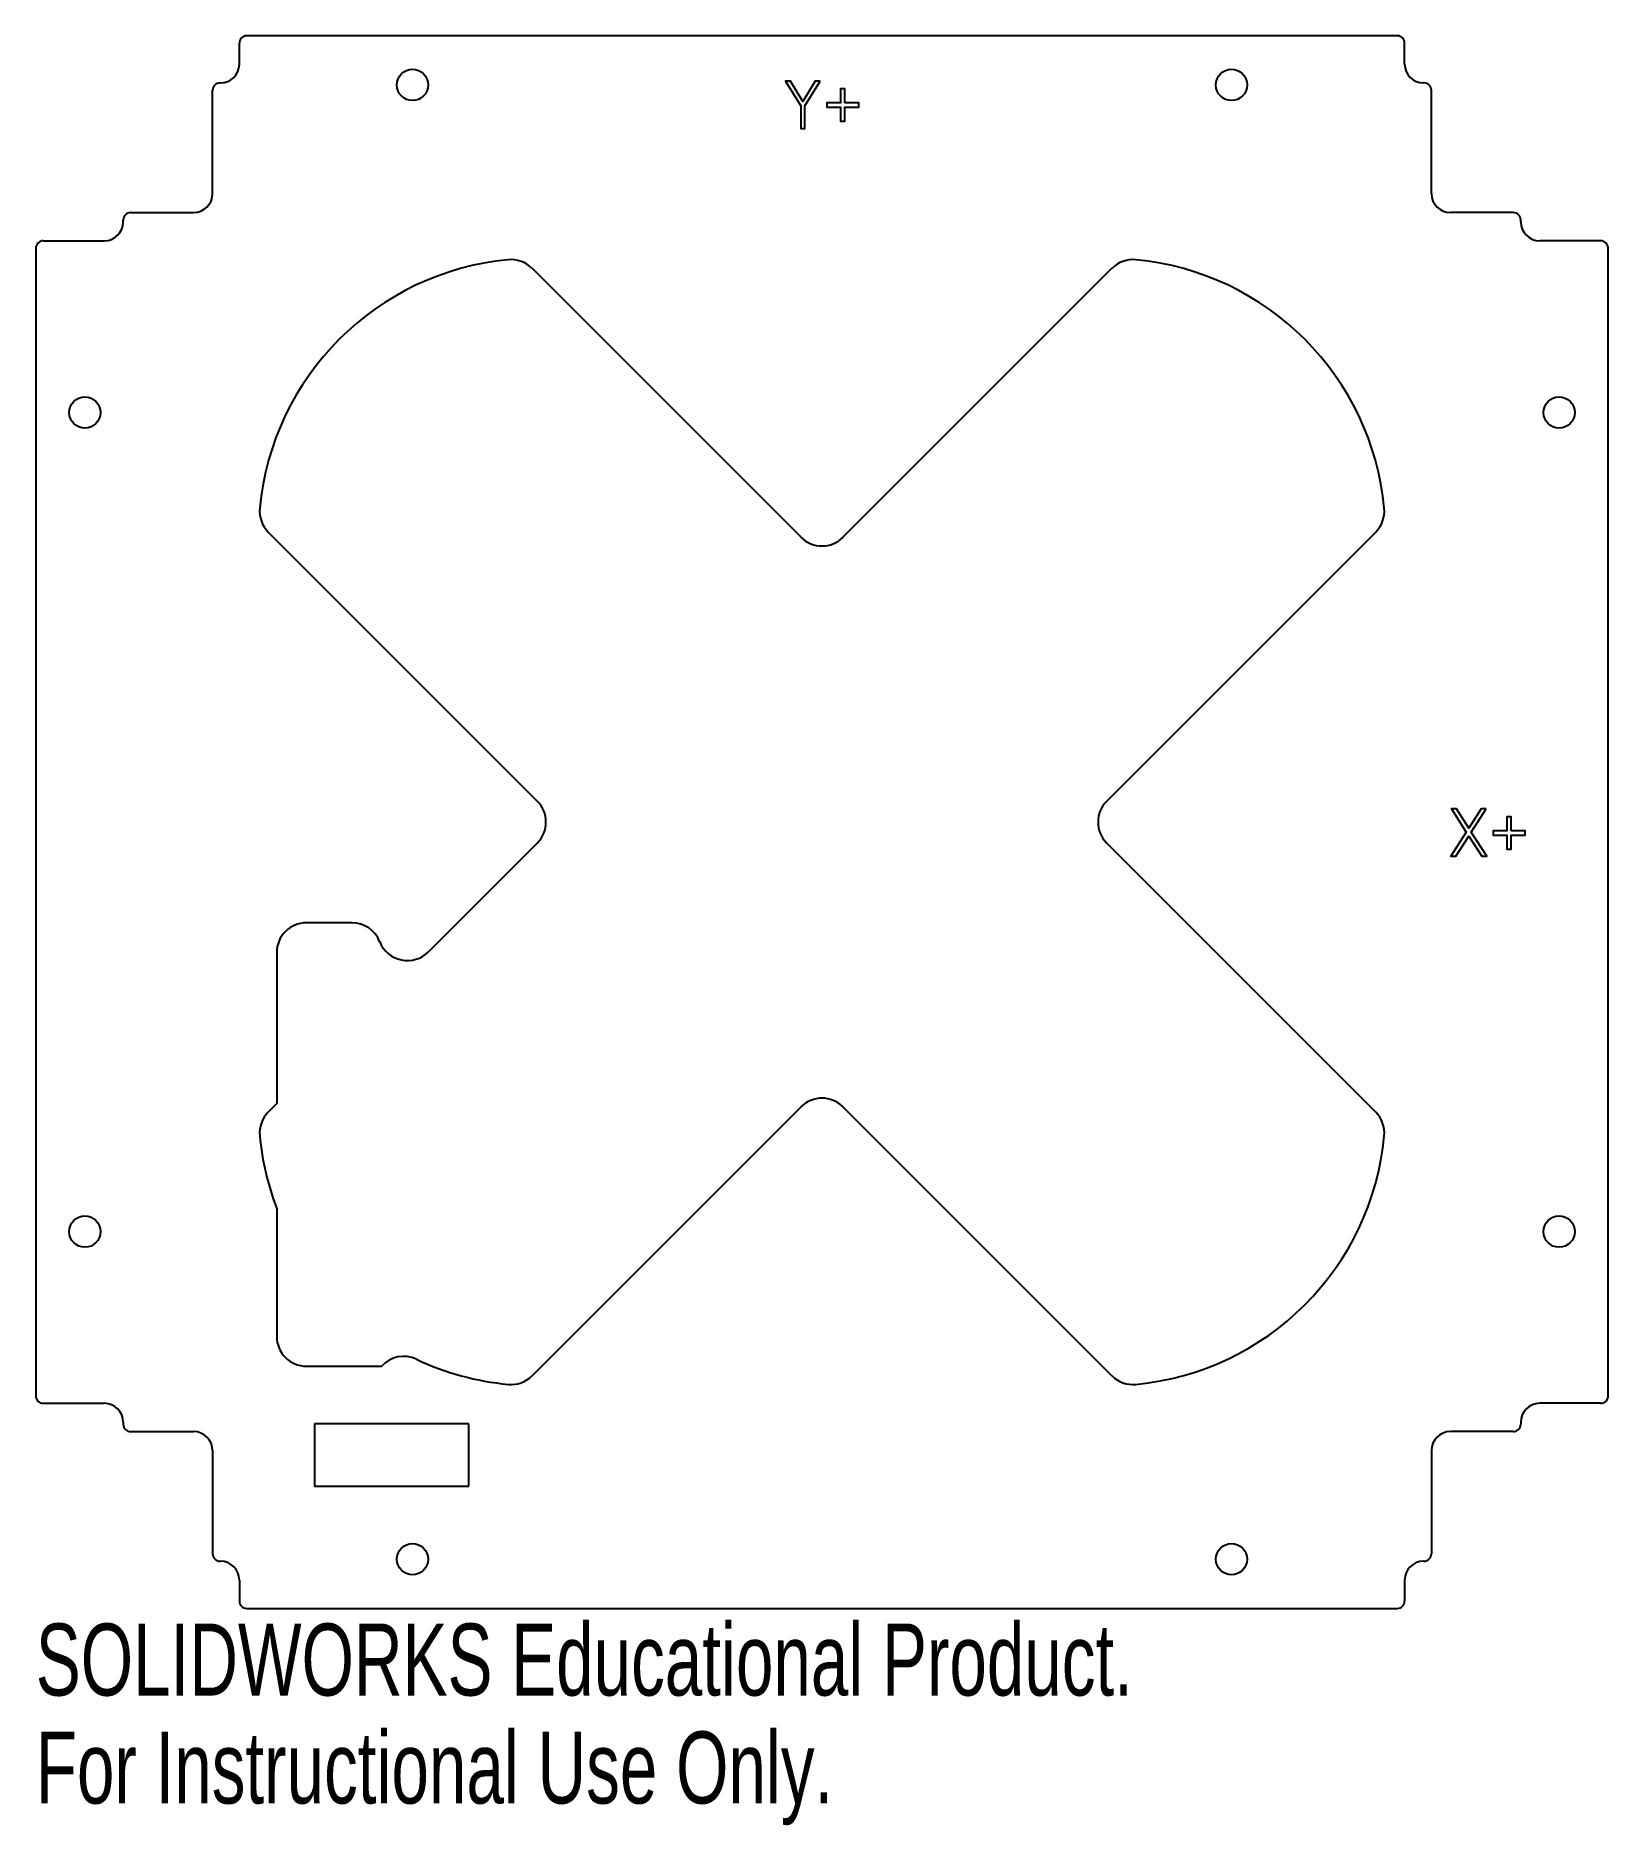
# Model space of a CAD drawing. Header units: millimetres. Extents: x -53 to 53, y -67 to 53.
import ezdxf

# ---------------------------------------------------------------- set-up
doc = ezdxf.new("R2010")
doc.units = ezdxf.units.MM
doc.styles.add('SLDTEXTSTYLE0', font='TXT', dxfattribs={"width": 0.7})

msp = doc.modelspace()

# ---------------------------------------------------------------- linework, layer by layer
at = {"color": 7, "linetype": 'Continuous', "lineweight": 25}
for p, q in [((-39.13, 50.9), (-39.13, 52.3)), ((38.63, 52.8), (-38.63, 52.8)), ((39.13, 50.9), (39.13, 52.3)), ((-40.43, 49.63), (-40.4, 49.63)), ((40.43, 49.63), (40.4, 49.63)), ((-40.93, 42.2), (-40.93, 49.13)), ((40.93, 42.2), (40.93, 49.13)), ((-46.43, 40.93), (-42.2, 40.93)), ((46.43, 40.93), (42.2, 40.93)), ((-46.93, 40.3), (-46.93, 40.43)), ((46.93, 40.3), (46.93, 40.43)), ((-52.8, 38.53), (-52.8, -38.53)), ((-52.3, 39.03), (-48.2, 39.03)), ((52.3, 39.03), (48.2, 39.03)), ((52.8, -38.53), (52.8, 38.53)), ((-1.41, 19.13), (-19.47, 37.19)), ((19.47, 37.19), (1.41, 19.13)), ((-37.19, 19.47), (-19.13, 1.41)), ((19.13, 1.41), (37.19, 19.47)), ((-19.13, -1.41), (-26.43, -8.72)), ((37.19, -19.47), (19.13, -1.41)), ((-31.57, -6.76), (-34.62, -6.76)), ((-36.62, -8.76), (-36.62, -18.9)), ((-36.62, -18.9), (-37.19, -19.47)), ((-19.47, -37.19), (-1.41, -19.13)), ((1.41, -19.13), (19.47, -37.19)), ((-36.62, -25.97), (-36.62, -34.54)), ((-34.62, -36.54), (-29.57, -36.54)), ((-52.3, -39.03), (-48.2, -39.03)), ((52.3, -39.03), (48.2, -39.03)), ((-46.93, -40.3), (-46.93, -40.43)), ((46.93, -40.3), (46.93, -40.43)), ((-46.43, -40.93), (-42.2, -40.93)), ((46.43, -40.93), (42.2, -40.93)), ((-40.93, -42.2), (-40.93, -49.13)), ((40.93, -42.2), (40.93, -49.13)), ((-40.43, -49.63), (-40.4, -49.63)), ((40.43, -49.63), (40.4, -49.63)), ((-39.13, -50.9), (-39.13, -52.3)), ((39.13, -50.9), (39.13, -52.3)), ((-38.63, -52.8), (38.63, -52.8))]:
    msp.add_line(p, q, dxfattribs=at)
at = {"color": 7, "linetype": 'Continuous'}
for p, q in [((-34.08, -40.4), (-34.08, -44.6)), ((-23.71, -40.4), (-34.08, -40.4)), ((-23.71, -44.6), (-23.71, -40.4)), ((-34.08, -44.6), (-23.71, -44.6))]:
    msp.add_line(p, q, dxfattribs=at)
at = {"color": 7, "linetype": 'Continuous', "flags": 128}
for points in [[(-0.13, 49.76), (-0.46, 49.76), (-0.46, 49.76), (-1.29, 48.39), (-1.29, 48.39), (-2.12, 49.76), (-2.12, 49.76), (-2.45, 49.76), (-2.45, 49.76), (-1.43, 48.09), (-1.43, 48.09), (-1.43, 46.58), (-1.43, 46.58), (-1.15, 46.58), (-1.15, 46.58), (-1.15, 48.09), (-1.15, 48.09), (-0.13, 49.76)], [(1.54, 48.29), (1.54, 49.23), (1.54, 49.23), (1.25, 49.23), (1.25, 49.23), (1.25, 48.29), (1.25, 48.29), (0.32, 48.29), (0.32, 48.29), (0.32, 48.01), (0.32, 48.01), (1.25, 48.01), (1.25, 48.01), (1.25, 47.07), (1.25, 47.07), (1.54, 47.07), (1.54, 47.07), (1.54, 48.01), (1.54, 48.01), (2.47, 48.01), (2.47, 48.01), (2.47, 48.29), (2.47, 48.29), (1.54, 48.29)], [(44.6, 0.88), (44.27, 0.88), (44.27, 0.88), (43.44, -0.42), (43.44, -0.42), (42.61, 0.88), (42.61, 0.88), (42.28, 0.88), (42.28, 0.88), (43.27, -0.68), (43.27, -0.68), (42.24, -2.3), (42.24, -2.3), (42.57, -2.3), (42.57, -2.3), (43.44, -0.94), (43.44, -0.94), (44.31, -2.3), (44.31, -2.3), (44.64, -2.3), (44.64, -2.3), (43.6, -0.68), (43.6, -0.68), (44.6, 0.88)], [(46.29, -0.59), (46.29, 0.35), (46.29, 0.35), (46, 0.35), (46, 0.35), (46, -0.59), (46, -0.59), (45.07, -0.59), (45.07, -0.59), (45.07, -0.88), (45.07, -0.88), (46, -0.88), (46, -0.88), (46, -1.81), (46, -1.81), (46.29, -1.81), (46.29, -1.81), (46.29, -0.88), (46.29, -0.88), (47.22, -0.88), (47.22, -0.88), (47.22, -0.59), (47.22, -0.59), (46.29, -0.59)]]:
    msp.add_lwpolyline(points, dxfattribs=at)
at = {"color": 7, "linetype": 'Continuous', "lineweight": 25}
for centre in [(-27.5, 49.5), (27.5, 49.5), (-49.5, 27.5), (49.5, 27.5), (-49.5, -27.5), (49.5, -27.5), (-27.5, -49.5), (27.5, -49.5)]:
    msp.add_circle(centre, 1.05, dxfattribs=at)
for centre, radius, start, end in [((-38.63, 52.3), 0.5, 90, 180), ((38.63, 52.3), 0.5, 0, 90), ((-40.4, 50.9), 1.27, 270, 0), ((40.4, 50.9), 1.27, 180, 270), ((-40.43, 49.13), 0.5, 90, 180), ((40.43, 49.13), 0.5, 0, 90), ((-42.2, 42.2), 1.27, 270, 0), ((42.2, 42.2), 1.27, 180, 270), ((-46.43, 40.43), 0.5, 90, 180), ((46.43, 40.43), 0.5, 0, 90), ((-48.2, 40.3), 1.27, 270, 0), ((48.2, 40.3), 1.27, 180, 270), ((-52.3, 38.53), 0.5, 90, 180), ((52.3, 38.53), 0.5, 0, 90), ((-19.34, 19.34), 18.5, 95.3662, 174.6338), ((-20.89, 35.77), 2, 45, 95.3662), ((20.89, 35.77), 2, 84.6338, 135), ((19.34, 19.34), 18.5, 5.3662, 84.6338), ((-35.77, 20.89), 2, 174.6338, 225), ((35.77, 20.89), 2, 315, 5.3662), ((0, 20.54), 2, 225, 315), ((-20.54, 0), 2, 315, 45), ((20.54, 0), 2, 135, 225), ((-34.62, -8.76), 2, 90, 180), ((-31.57, -8.76), 2, 21.3521, 90), ((-27.84, -7.3), 2, 201.3521, 315), ((0, -20.54), 2, 45, 135), ((-35.77, -20.89), 2, 135, 185.3662), ((35.77, -20.89), 2, 354.6338, 45), ((-19.34, -19.34), 18.5, 185.3662, 200.9723), ((19.34, -19.34), 18.5, 275.3662, 354.6338), ((-34.62, -34.54), 2, 180, 270), ((-28.09, -37.88), 2, 64.7478, 137.7763), ((-19.34, -19.34), 18.5, 244.7478, 264.6338), ((-20.89, -35.77), 2, 264.6338, 315), ((20.89, -35.77), 2, 225, 275.3662), ((-52.3, -38.53), 0.5, 180, 270), ((-48.2, -40.3), 1.27, 0, 90), ((48.2, -40.3), 1.27, 90, 180), ((52.3, -38.53), 0.5, 270, 0), ((-46.43, -40.43), 0.5, 180, 270), ((46.43, -40.43), 0.5, 270, 0), ((-42.2, -42.2), 1.27, 0, 90), ((42.2, -42.2), 1.27, 90, 180), ((-40.43, -49.13), 0.5, 180, 270), ((40.43, -49.13), 0.5, 270, 0), ((-40.4, -50.9), 1.27, 0, 90), ((40.4, -50.9), 1.27, 90, 180), ((-38.63, -52.3), 0.5, 180, 270), ((38.63, -52.3), 0.5, 270, 0)]:
    msp.add_arc(centre, radius, start, end, dxfattribs=at)

# ---------------------------------------------------------------- texts
at = {"color": 7, "linetype": 'Continuous', "char_height": 4.8336, "attachment_point": 1, "style": 'SLDTEXTSTYLE0'}
for s, insert in [('SOLIDWORKS Educational Product.', (-52.8, -53.82)), ('For Instructional Use Only.', (-52.8, -61.07))]:
    msp.add_mtext(s, dxfattribs=dict(at, insert=insert))

doc.saveas('drawing.dxf')
